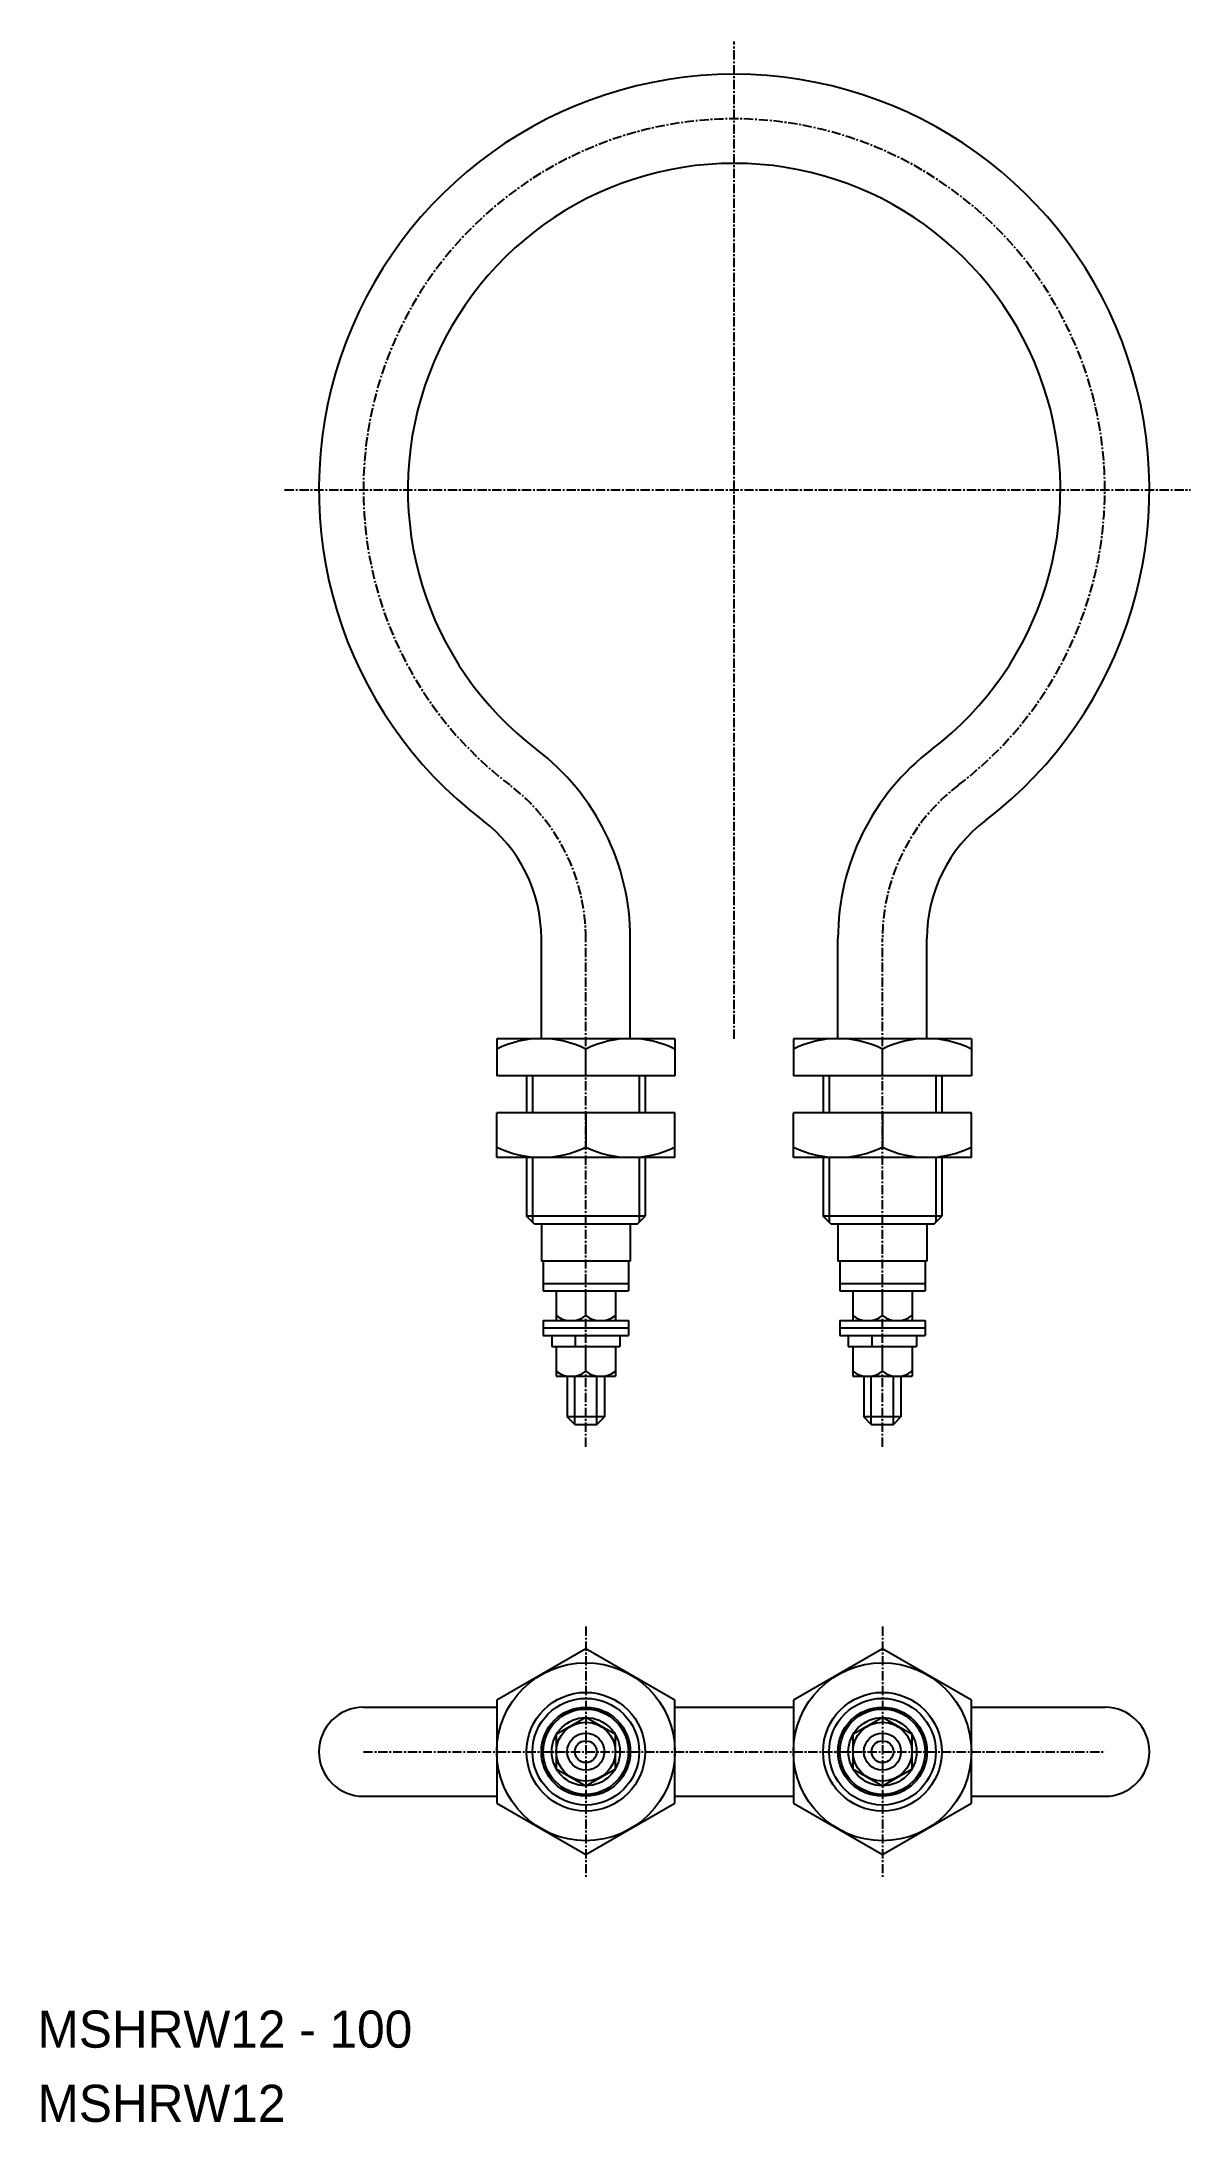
# Model space of a CAD drawing. Extents: x 1 to 155, y 1 to 282.
import ezdxf
from ezdxf.enums import TextEntityAlignment as Align

# ---------------------------------------------------------------- set-up
doc = ezdxf.new("R2010")
doc.units = 0
doc.linetypes.add('CENTER', pattern=[2, 1.25, -0.25, 0.25, -0.25])
doc.layers.get('0').update_dxf_attribs({"linetype": 'CONTINUOUS'})
doc.layers.add('CENTER', color=1, linetype='CENTER')

msp = doc.modelspace()

# ---------------------------------------------------------------- linework, layer by layer
at = {"color": 7, "linetype": 'CONTINUOUS'}
for p, q in [((67.94, 147.52), (67.94, 161.02)), ((79.94, 147.52), (79.94, 161.02)), ((107.94, 147.52), (107.94, 161.02)), ((119.94, 147.52), (119.94, 161.02)), ((85.94, 147.52), (61.94, 147.52)), ((61.94, 147.52), (61.94, 142.52)), ((73.94, 142.52), (73.94, 146.12)), ((85.94, 147.52), (85.94, 142.52)), ((125.94, 147.52), (101.94, 147.52)), ((101.94, 147.52), (101.94, 142.52)), ((113.94, 142.52), (113.94, 146.12)), ((125.94, 147.52), (125.94, 142.52)), ((85.94, 142.52), (61.94, 142.52)), ((65.94, 142.52), (65.94, 137.52)), ((81.94, 142.52), (81.94, 137.52)), ((125.94, 142.52), (101.94, 142.52)), ((105.94, 142.52), (105.94, 137.52)), ((121.94, 142.52), (121.94, 137.52)), ((85.94, 137.52), (61.94, 137.52)), ((61.94, 131.52), (61.94, 137.52)), ((73.94, 137.52), (73.94, 132.92)), ((85.94, 131.52), (85.94, 137.52)), ((125.94, 137.52), (101.94, 137.52)), ((101.94, 131.52), (101.94, 137.52)), ((113.94, 137.52), (113.94, 132.92)), ((125.94, 131.52), (125.94, 137.52)), ((85.94, 131.52), (61.94, 131.52)), ((65.94, 131.52), (65.94, 123.6)), ((81.94, 131.52), (81.94, 123.6)), ((125.94, 131.52), (101.94, 131.52)), ((105.94, 131.52), (105.94, 123.6)), ((121.94, 131.52), (121.94, 123.6)), ((81.94, 123.6), (65.94, 123.6)), ((67.03, 122.52), (65.94, 123.6)), ((80.86, 122.52), (81.94, 123.6)), ((121.94, 123.6), (105.94, 123.6)), ((107.03, 122.52), (105.94, 123.6)), ((120.86, 122.52), (121.94, 123.6)), ((80.86, 122.52), (67.03, 122.52)), ((67.94, 122.52), (67.94, 117.52)), ((79.94, 122.52), (79.94, 117.52)), ((120.86, 122.52), (107.03, 122.52)), ((107.94, 122.52), (107.94, 117.52)), ((119.94, 122.52), (119.94, 117.52)), ((79.94, 117.52), (67.94, 117.52)), ((68.19, 117.52), (68.19, 113.52)), ((79.69, 117.52), (79.69, 113.52)), ((119.94, 117.52), (107.94, 117.52)), ((108.19, 117.52), (108.19, 113.52)), ((119.69, 117.52), (119.69, 113.52)), ((68.19, 114.52), (79.69, 114.52)), ((68.19, 113.52), (79.69, 113.52)), ((69.96, 113.52), (69.96, 109.52)), ((73.94, 110.22), (73.94, 113.52)), ((77.93, 113.52), (77.93, 109.52)), ((108.19, 114.52), (119.69, 114.52)), ((108.19, 113.52), (119.69, 113.52)), ((109.96, 113.52), (109.96, 109.52)), ((113.94, 110.22), (113.94, 113.52)), ((117.93, 113.52), (117.93, 109.52)), ((68.19, 109.52), (79.69, 109.52)), ((68.19, 109.52), (68.19, 107.52)), ((69.34, 109.52), (78.54, 109.52)), ((69.96, 109.52), (77.93, 109.52)), ((79.69, 109.52), (79.69, 107.52)), ((108.19, 109.52), (119.69, 109.52)), ((108.19, 109.52), (108.19, 107.52)), ((109.34, 109.52), (118.54, 109.52)), ((109.96, 109.52), (117.93, 109.52)), ((119.69, 109.52), (119.69, 107.52)), ((68.19, 108.52), (79.69, 108.52)), ((68.19, 107.52), (79.69, 107.52)), ((69.34, 107.52), (69.34, 106.02)), ((72.54, 106.02), (72.54, 107.52)), ((78.54, 107.52), (78.54, 106.02)), ((108.19, 108.52), (119.69, 108.52)), ((108.19, 107.52), (119.69, 107.52)), ((109.34, 107.52), (109.34, 106.02)), ((112.54, 106.02), (112.54, 107.52)), ((118.54, 107.52), (118.54, 106.02)), ((69.34, 106.02), (78.54, 106.02)), ((69.96, 106.02), (69.96, 102.02)), ((73.94, 102.72), (73.94, 106.02)), ((77.93, 106.02), (77.93, 102.02)), ((109.34, 106.02), (118.54, 106.02)), ((109.96, 106.02), (109.96, 102.02)), ((113.94, 102.72), (113.94, 106.02)), ((117.93, 106.02), (117.93, 102.02)), ((69.96, 102.02), (77.93, 102.02)), ((71.44, 102.02), (71.44, 96.52)), ((76.44, 102.02), (76.44, 96.52)), ((109.96, 102.02), (117.93, 102.02)), ((111.44, 102.02), (111.44, 96.52)), ((116.44, 102.02), (116.44, 96.52)), ((76.44, 96.52), (71.44, 96.52)), ((72.44, 95.52), (71.44, 96.52)), ((72.44, 95.52), (75.44, 95.52)), ((75.44, 95.52), (76.44, 96.52)), ((116.44, 96.52), (111.44, 96.52)), ((112.44, 95.52), (111.44, 96.52)), ((112.44, 95.52), (115.44, 95.52)), ((115.44, 95.52), (116.44, 96.52)), ((73.94, 65.26), (61.94, 58.33)), ((85.94, 58.33), (73.94, 65.26)), ((113.94, 65.26), (101.94, 58.33)), ((125.94, 58.33), (113.94, 65.26)), ((43.94, 57.39), (61.94, 57.39)), ((61.94, 58.33), (61.94, 44.47)), ((85.94, 44.47), (85.94, 58.33)), ((85.94, 57.39), (101.94, 57.39)), ((101.94, 58.33), (101.94, 44.47)), ((125.94, 44.47), (125.94, 58.33)), ((125.94, 57.39), (143.96, 57.39)), ((73.94, 56), (69.96, 53.7)), ((69.96, 53.7), (69.96, 49.1)), ((77.93, 53.7), (73.94, 56)), ((77.93, 49.1), (77.93, 53.7)), ((113.94, 56), (109.96, 53.7)), ((109.96, 53.7), (109.96, 49.1)), ((117.93, 53.7), (113.94, 56)), ((117.93, 49.1), (117.93, 53.7)), ((69.96, 49.1), (73.94, 46.8)), ((73.94, 46.8), (77.93, 49.1)), ((109.96, 49.1), (113.94, 46.8)), ((113.94, 46.8), (117.93, 49.1)), ((43.94, 45.39), (61.94, 45.39)), ((85.94, 45.39), (101.94, 45.39)), ((125.94, 45.39), (143.96, 45.39)), ((61.94, 44.47), (73.94, 37.54)), ((73.94, 37.54), (85.94, 44.47)), ((101.94, 44.47), (113.94, 37.54)), ((113.94, 37.54), (125.94, 44.47))]:
    msp.add_line(p, q, dxfattribs=at)
at = {"color": 3, "linetype": 'CONTINUOUS'}
for p, q in [((66.75, 142.52), (66.75, 137.52)), ((81.13, 142.52), (81.13, 137.52)), ((106.75, 142.52), (106.75, 137.52)), ((121.13, 142.52), (121.13, 137.52)), ((66.75, 131.52), (66.75, 122.79)), ((81.13, 131.52), (81.13, 122.79)), ((106.75, 131.52), (106.75, 122.79)), ((121.13, 131.52), (121.13, 122.79)), ((72.44, 95.52), (72.44, 102.02)), ((75.44, 95.52), (75.44, 102.02)), ((112.44, 95.52), (112.44, 102.02)), ((115.44, 95.52), (115.44, 102.02))]:
    msp.add_line(p, q, dxfattribs=at)
at = {"color": 7, "linetype": 'CONTINUOUS'}
for centre, radius in [((73.94, 51.4), 12), ((113.94, 51.4), 12), ((73.94, 51.4), 8), ((113.94, 51.4), 8), ((73.94, 51.4), 6), ((73.94, 51.4), 5.75), ((113.94, 51.4), 6), ((113.94, 51.4), 5.75), ((73.94, 51.4), 4.6), ((73.94, 51.4), 3.98), ((73.94, 51.4), 2.5), ((113.94, 51.4), 4.6), ((113.94, 51.4), 3.98), ((113.94, 51.4), 2.5)]:
    msp.add_circle(centre, radius, dxfattribs=at)
at = {"color": 3, "linetype": 'CONTINUOUS'}
for centre, radius in [((73.94, 51.4), 7.19), ((113.94, 51.4), 7.19), ((73.94, 51.4), 1.47), ((113.94, 51.4), 1.47)]:
    msp.add_circle(centre, radius, dxfattribs=at)
at = {"color": 7, "linetype": 'CONTINUOUS'}
for centre, radius, start, end in [((93.94, 221.52), 56, 307.2478, 232.7522), ((93.94, 221.52), 44, 307.2478, 232.7522), ((47.94, 161.02), 32, 0, 52.7522), ((139.94, 161.02), 32, 127.2478, 180), ((47.94, 161.02), 20, 0, 52.7522), ((139.94, 161.02), 20, 127.2478, 180), ((67.94, 133.96), 13.56, 63.7325, 116.2675), ((79.94, 133.96), 13.56, 63.732, 116.2676), ((107.94, 133.96), 13.56, 63.7325, 116.2675), ((119.94, 133.96), 13.56, 63.732, 116.2676), ((67.94, 145.07), 13.56, 243.7325, 296.2675), ((79.94, 145.07), 13.56, 243.7324, 296.268), ((107.94, 145.07), 13.56, 243.7325, 296.2675), ((119.94, 145.07), 13.56, 243.7324, 296.268), ((71.95, 112.63), 3.13, 230.4964, 309.5036), ((75.93, 112.63), 3.13, 230.4964, 309.5036), ((111.95, 112.63), 3.13, 230.4964, 309.5036), ((115.93, 112.63), 3.13, 230.4964, 309.5036), ((71.95, 105.13), 3.13, 230.4964, 309.5036), ((75.93, 105.13), 3.13, 230.4964, 309.5036), ((111.95, 105.13), 3.13, 230.4964, 309.5036), ((115.93, 105.13), 3.13, 230.4964, 309.5036), ((43.94, 51.39), 6, 90, 270), ((143.95, 51.39), 6, 269.9317, 89.9317)]:
    msp.add_arc(centre, radius, start, end, dxfattribs=at)
at = {"layer": 'CENTER', "color": 1, "linetype": 'CENTER'}
for p, q in [((93.94, 147.52), (93.94, 281.93)), ((33.32, 221.52), (155.47, 221.52)), ((73.94, 92.52), (73.94, 161.02)), ((113.94, 92.52), (113.94, 161.02)), ((73.94, 68.26), (73.94, 34.54)), ((113.94, 68.26), (113.94, 34.54)), ((43.94, 51.4), (143.95, 51.4))]:
    msp.add_line(p, q, dxfattribs=at)
for centre, radius, start, end in [((93.94, 221.52), 50, 307.2478, 232.7522), ((47.94, 161.02), 26, 0, 52.7522), ((139.94, 161.02), 26, 127.2478, 180)]:
    msp.add_arc(centre, radius, start, end, dxfattribs=at)

# ---------------------------------------------------------------- texts
for s, p in [('MSHRW12 - 100', (0, 10)), ('MSHRW12', (0, 0))]:
    msp.add_text(s, height=5).set_placement(p, align=Align.BOTTOM_LEFT)

doc.saveas('drawing.dxf')
